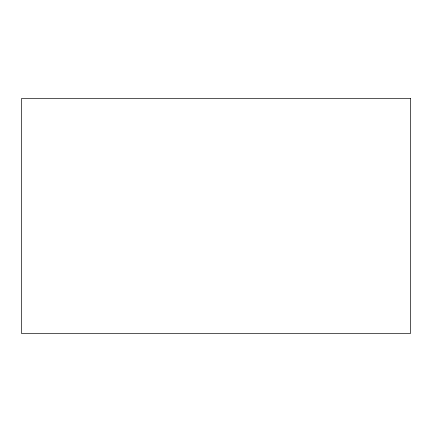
<?xml version="1.0" encoding="UTF-8"?>
<svg xmlns="http://www.w3.org/2000/svg" width="432" height="432" viewBox="0 0 432 432"><rect width="100%" height="100%" fill="white"/><g stroke="black" fill="none" stroke-linecap="round" stroke-linejoin="round"><path stroke-width="0.65" d="M410.4 98.437L21.6 98.437L21.6 333.563L410.4 333.563L410.4 98.437"/></g></svg>
